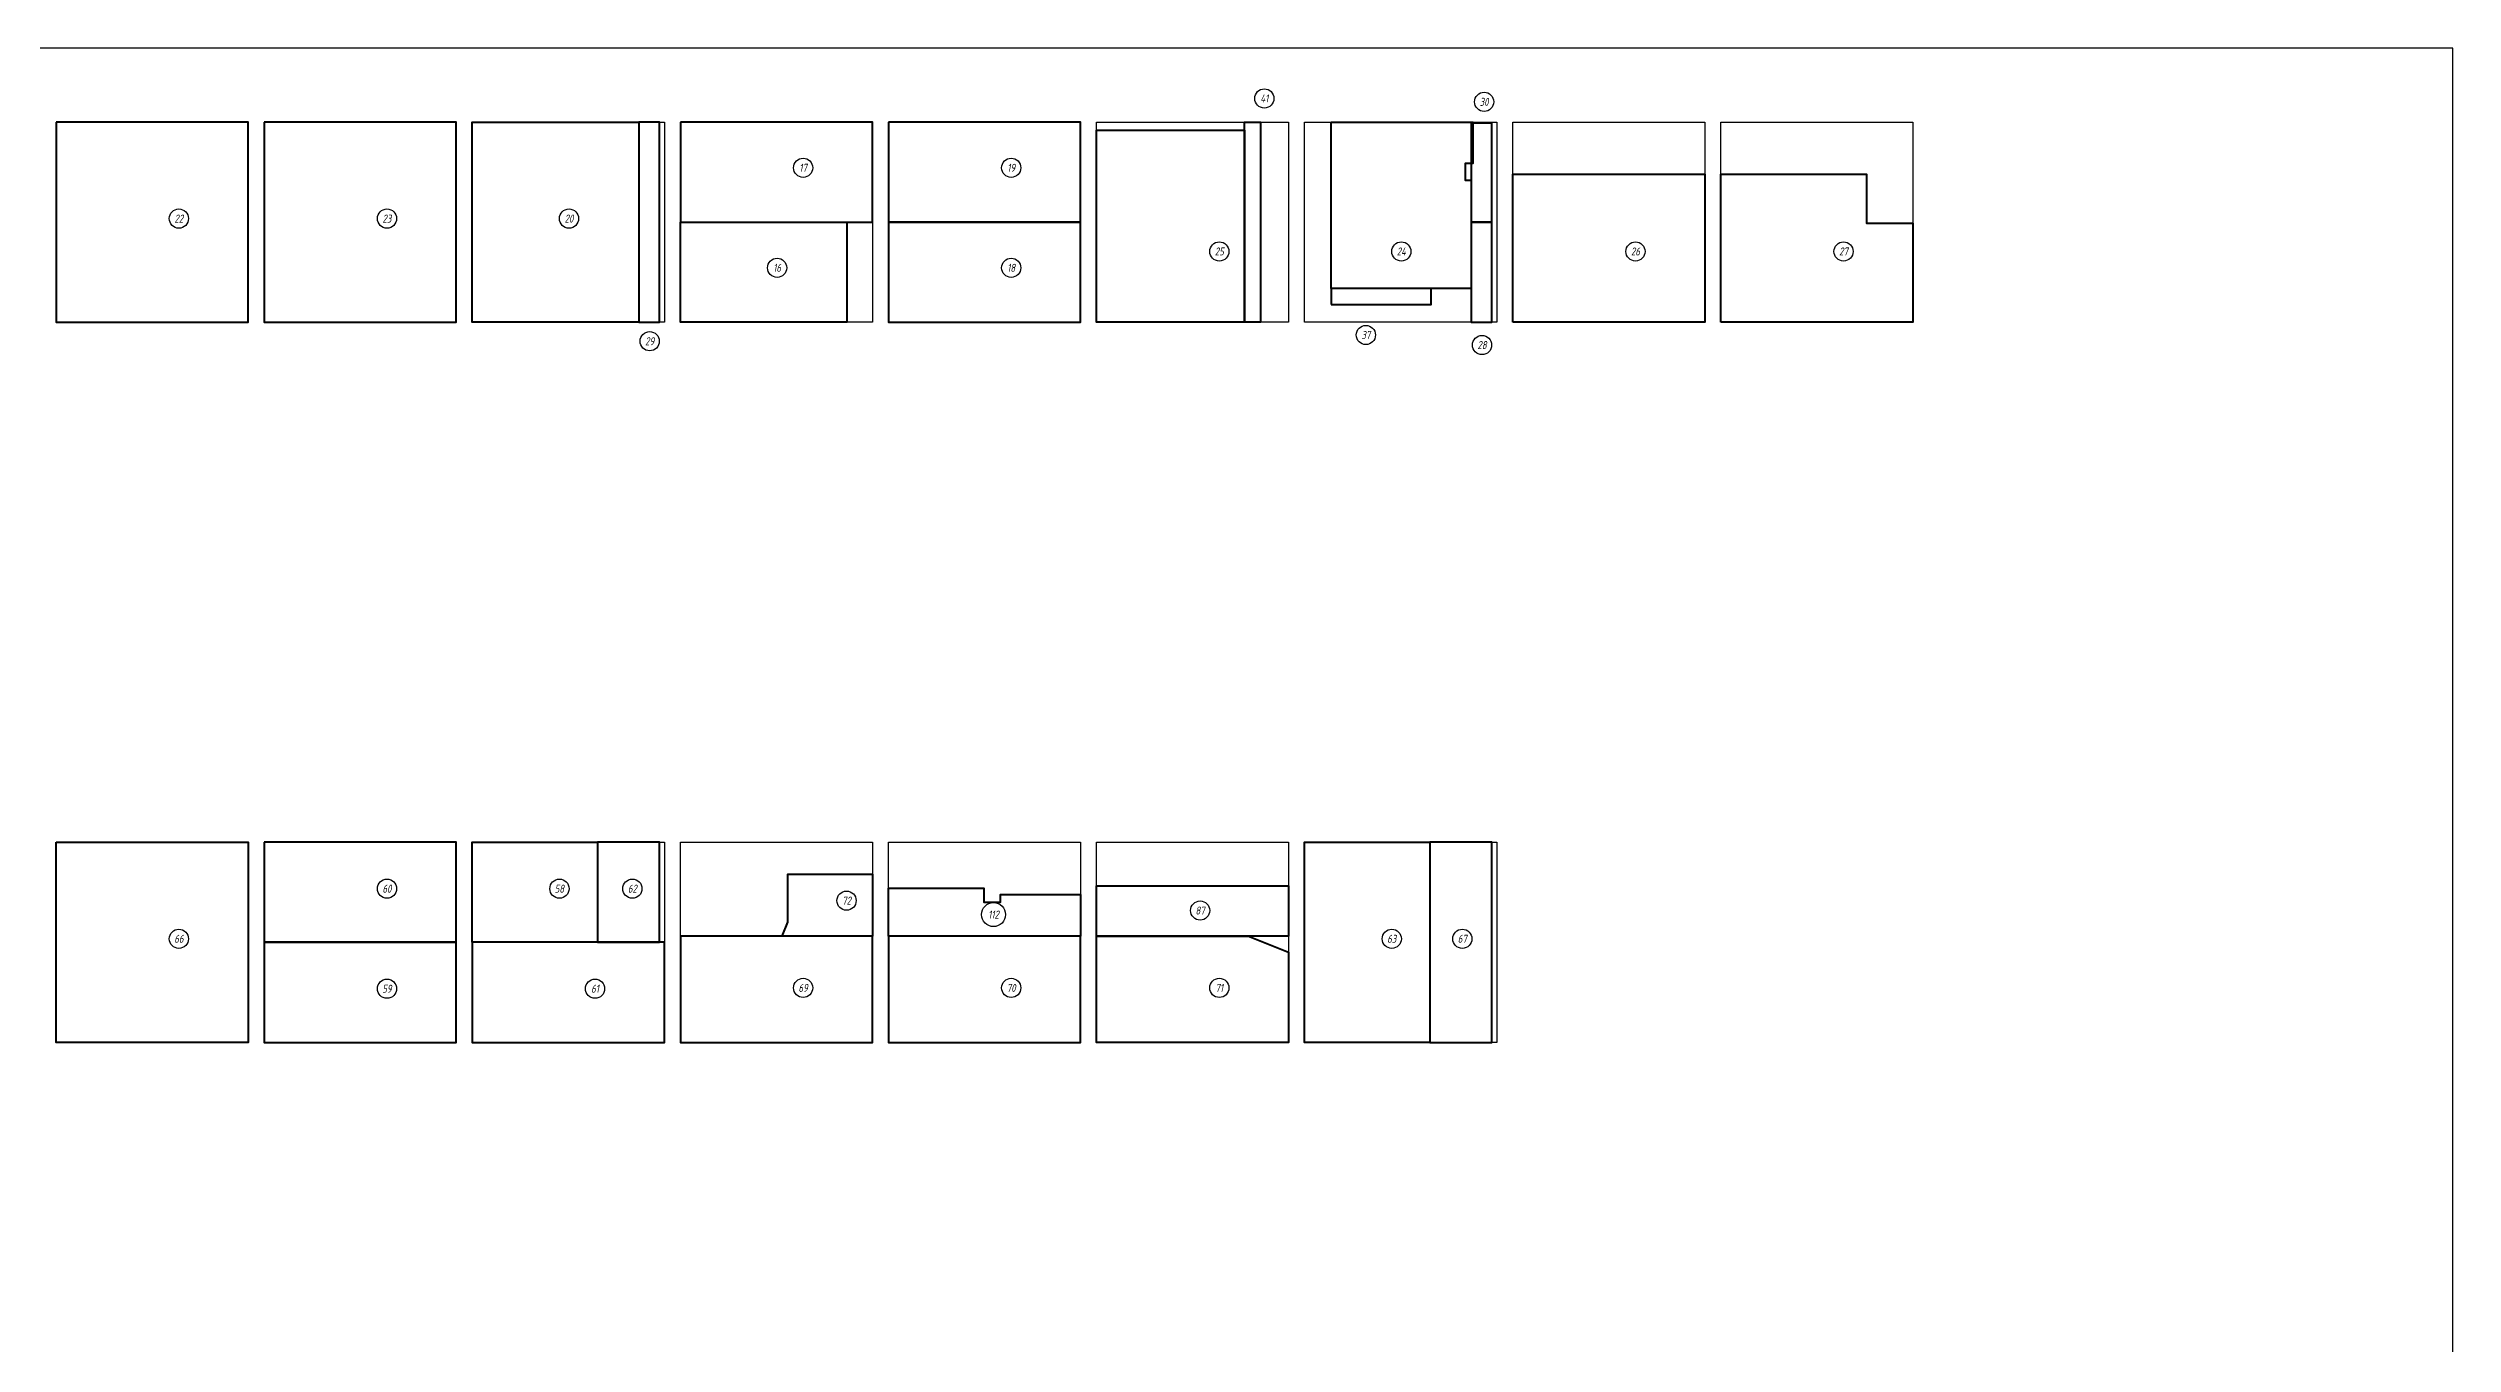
# Model space of a CAD drawing. Header units: millimetres. Extents: x -58926 to 122586, y -58688 to 8347.
# Drawn here: x 48017 to 63041, y -33789 to -25692 of the extents above; entities that cross this region are included whole.
import ezdxf
from ezdxf.enums import TextEntityAlignment as Align

# ---------------------------------------------------------------- set-up
doc = ezdxf.new("R2010")
doc.units = ezdxf.units.MM
doc.layers.add('100 noprint', color=1, linetype='Continuous', plot=False)
doc.layers.add('103 ГВЛ слой 1', color=7, linetype='Continuous')
doc.layers.add('104 ГВЛ слой 2', color=7, linetype='Continuous')
doc.styles.add('ГОСТ-ISOCPEUR', font='isocpeui.ttf', dxfattribs={"width": 0.8})

msp = doc.modelspace()

# ---------------------------------------------------------------- linework, layer by layer
for points in [[(48066.658, -26154.527), (49266.658, -26154.527), (49266.658, -27404.527), (48066.658, -27404.527)], [(49366.658, -26154.527), (50566.658, -26154.527), (50566.658, -27404.527), (49366.658, -27404.527)], [(50666.658, -26154.527), (51866.658, -26154.527), (51866.658, -27404.527), (50666.658, -27404.527)], [(51966.658, -26154.527), (53166.658, -26154.527), (53166.658, -27404.527), (51966.658, -27404.527)], [(53266.658, -26154.527), (54466.658, -26154.527), (54466.658, -27404.527), (53266.658, -27404.527)], [(54566.658, -26154.527), (55766.658, -26154.527), (55766.658, -27404.527), (54566.658, -27404.527)], [(55866.658, -26154.527), (57066.658, -26154.527), (57066.658, -27404.527), (55866.658, -27404.527)], [(57166.658, -26154.527), (58366.658, -26154.527), (58366.658, -27404.527), (57166.658, -27404.527)], [(58466.658, -26154.527), (59666.658, -26154.527), (59666.658, -27404.527), (58466.658, -27404.527)], [(48066.658, -30654.527), (49266.658, -30654.527), (49266.658, -31904.527), (48066.658, -31904.527)], [(49366.658, -30654.527), (50566.658, -30654.527), (50566.658, -31904.527), (49366.658, -31904.527)], [(50666.658, -30654.527), (51866.658, -30654.527), (51866.658, -31904.527), (50666.658, -31904.527)], [(51966.658, -30654.527), (53166.658, -30654.527), (53166.658, -31904.527), (51966.658, -31904.527)], [(53266.658, -30654.527), (54466.658, -30654.527), (54466.658, -31904.527), (53266.658, -31904.527)], [(54566.658, -30654.527), (55766.658, -30654.527), (55766.658, -31904.527), (54566.658, -31904.527)], [(55866.658, -30654.527), (57066.658, -30654.527), (57066.658, -31904.527), (55866.658, -31904.527)]]:
    msp.add_lwpolyline(points, close=True)
at = {"layer": '100 noprint'}
msp.add_lwpolyline([(32607.243, -25692.141), (32607.243, -58688.31), (63040.709, -58688.31), (63040.709, -25692.141)], close=True, dxfattribs=at)
at = {"layer": '103 ГВЛ слой 1', "color": 6, "lineweight": 40}
for points in [[(53266.658, -30941.027), (53862.658, -30941.027), (53862.658, -31028.027), (53966.658, -31028.027), (53966.658, -30980.527), (54466.658, -30980.527), (54466.658, -31241.027), (53266.658, -31241.027)], [(54566.658, -31241.027), (54566.658, -30927.027), (55766.658, -30927.027), (55766.658, -31241.027)]]:
    msp.add_lwpolyline(points, close=True, dxfattribs=at)
at = {"layer": '103 ГВЛ слой 1', "color": 6}
for centre, radius in [((53923.336, -31106.247), 75), ((55214.036, -31080.917), 60)]:
    msp.add_circle(centre, radius, dxfattribs=at)
at = {"layer": '104 ГВЛ слой 2', "color": 3, "lineweight": 40}
for points in [[(48066.658, -26154.527), (48066.658, -27404.527), (49266.658, -27404.527), (49266.658, -26154.527)], [(49366.658, -26154.527), (49366.658, -27404.527), (50566.658, -27404.527), (50566.658, -26154.527)], [(51706.658, -26154.527), (51706.658, -27404.527), (50666.658, -27404.527), (50666.658, -26154.527)], [(51706.658, -26154.527), (51706.658, -27404.527), (51836.658, -27404.527), (51836.658, -26154.527)], [(51966.658, -26154.527), (51966.658, -26779.527), (53166.658, -26779.527), (53166.658, -26154.527)], [(53266.658, -26154.527), (53266.658, -26779.527), (54466.658, -26779.527), (54466.658, -26154.527)], [(54566.658, -26204.527), (55491.658, -26204.527), (55491.658, -27404.527), (54566.658, -27404.527)], [(55491.658, -27404.527), (55491.658, -26154.527), (55591.658, -26154.527), (55591.658, -27404.527)], [(56031.658, -26154.527), (56917.158, -26154.527), (56917.158, -26413.902), (56869.658, -26413.902), (56869.658, -26517.902), (56906.658, -26517.902), (56906.658, -27194.527), (56031.658, -27194.527)], [(56906.658, -26161.027), (56906.658, -26779.527), (57036.658, -26779.527), (57036.658, -26161.027)], [(57166.658, -27404.527), (57166.658, -26479.527), (58366.658, -26479.527), (58366.658, -27404.527)], [(58466.658, -27404.527), (58466.658, -26479.527), (59376.658, -26479.527), (59376.658, -26786.027), (59666.658, -26786.027), (59666.658, -27404.527)], [(53006.658, -26779.527), (53006.658, -27404.527), (51966.658, -27404.527), (51966.658, -26779.527)], [(53266.658, -26779.527), (53266.658, -27404.527), (54466.658, -27404.527), (54466.658, -26779.527)], [(56906.658, -26779.527), (56906.658, -27404.527), (57036.658, -27404.527), (57036.658, -26779.527)], [(56031.658, -27294.527), (56656.658, -27294.527), (56656.658, -27194.527), (56031.658, -27194.527)], [(48066.658, -30654.527), (49266.658, -30654.527), (49266.658, -31904.527), (48066.658, -31904.527)], [(49366.658, -30654.527), (49366.658, -31279.527), (50566.658, -31279.527), (50566.658, -30654.527)], [(51448.846, -30654.527), (51448.846, -31279.527), (50666.658, -31279.527), (50666.658, -30654.527)], [(51448.846, -30654.527), (51448.846, -31279.527), (51836.658, -31279.527), (51836.658, -30654.527)], [(56648.846, -30654.527), (56648.846, -31904.527), (55866.658, -31904.527), (55866.658, -30654.527)], [(56648.846, -30654.527), (56648.846, -31904.527), (57036.658, -31904.527), (57036.658, -30654.527)], [(53166.658, -31241.027), (52603.484, -31241.027), (52638.158, -31153.916), (52638.158, -30853.214), (53166.658, -30853.214)], [(51966.658, -31241.027), (51966.658, -31904.527), (53166.658, -31904.527), (53166.658, -31241.027)], [(53266.658, -31241.027), (53266.658, -31904.527), (54466.658, -31904.527), (54466.658, -31241.027)], [(54566.658, -31241.027), (55515.829, -31241.027), (55766.658, -31341.353), (55766.658, -31904.527), (54566.658, -31904.527)], [(49366.658, -31279.527), (49366.658, -31904.527), (50566.658, -31904.527), (50566.658, -31279.527)], [(50666.658, -31279.527), (50666.658, -31904.527), (51866.658, -31904.527), (51866.658, -31279.527)]]:
    msp.add_lwpolyline(points, close=True, dxfattribs=at)
at = {"layer": '104 ГВЛ слой 2', "color": 3}
for centre in [(55615.273, -26006.548), (56988.266, -26028.021), (52733.78, -26440.023), (54033.78, -26440.023), (48833.78, -26757.489), (50133.78, -26757.489), (51271.167, -26757.489), (52571.167, -27065.023), (54033.78, -27065.023), (55333.78, -26962.847), (56471.167, -26962.847), (57933.78, -26962.847), (59233.78, -26962.847), (51775.221, -27523.9), (56249.493, -27484.776), (56975.221, -27547.699), (50133.78, -30944.49), (51211.158, -30944.49), (51666.936, -30944.49), (53005.017, -31019.182), (48833.78, -31257.489), (56411.158, -31257.489), (56852.142, -31257.489), (50133.78, -31569.49), (51433.78, -31569.49), (52733.78, -31564.324), (54033.78, -31564.324), (55333.78, -31564.324)]:
    msp.add_circle(centre, 60, dxfattribs=at)

# ---------------------------------------------------------------- texts
at = {"layer": '103 ГВЛ слой 1', "color": 6, "style": 'ГОСТ-ISOCPEUR', "width": 0.8}
for s, p in [('112', (53923.336, -31106.247)), ('87', (55214.036, -31080.917))]:
    msp.add_text(s, height=50, dxfattribs=at).set_placement(p, align=Align.MIDDLE)
at = {"layer": '104 ГВЛ слой 2', "color": 3, "style": 'ГОСТ-ISOCPEUR', "width": 0.8}
for s, p in [('41', (55615.273, -26006.548)), ('30', (56988.266, -26028.021)), ('17', (52733.78, -26440.023)), ('19', (54033.78, -26440.023)), ('22', (48833.78, -26757.489)), ('23', (50133.78, -26757.489)), ('20', (51271.167, -26757.489)), ('16', (52571.167, -27065.023)), ('18', (54033.78, -27065.023)), ('25', (55333.78, -26962.847)), ('24', (56471.167, -26962.847)), ('26', (57933.78, -26962.847)), ('27', (59233.78, -26962.847)), ('37', (56249.493, -27484.776)), ('29', (51775.221, -27523.9)), ('28', (56975.221, -27547.699)), ('60', (50133.78, -30944.49)), ('58', (51211.158, -30944.49)), ('62', (51666.936, -30944.49)), ('72', (53005.017, -31019.182)), ('66', (48833.78, -31257.489)), ('63', (56411.158, -31257.489)), ('67', (56852.142, -31257.489)), ('59', (50133.78, -31569.49)), ('61', (51433.78, -31569.49)), ('69', (52733.78, -31564.324)), ('70', (54033.78, -31564.324)), ('71', (55333.78, -31564.324))]:
    msp.add_text(s, height=50, dxfattribs=at).set_placement(p, align=Align.MIDDLE)

doc.saveas('drawing.dxf')
